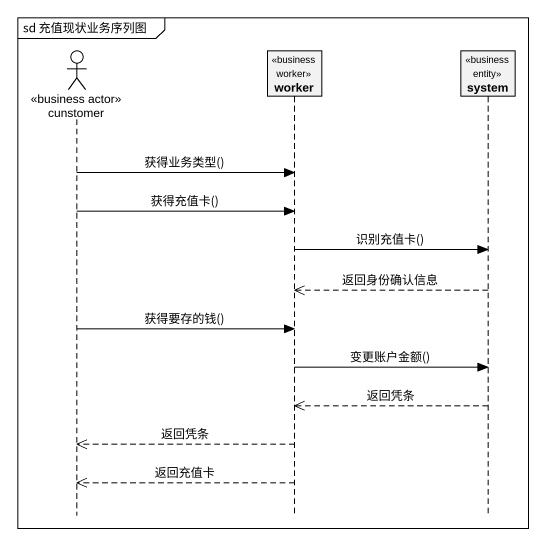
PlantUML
@startuml
mainframe sd 充值现状业务序列图
hide footbox
actor cunstomer <<business actor>>
participant worker <<business worker>>
participant system <<business entity>>

cunstomer -> worker : 获得业务类型()
cunstomer -> worker : 获得充值卡()
worker -> system : 识别充值卡()
system -->> worker : 返回身份确认信息
cunstomer -> worker : 获得要存的钱()
worker -> system : 变更账户金额()
system -->> worker : 返回凭条
worker -->> cunstomer : 返回凭条
worker -->> cunstomer : 返回充值卡
@enduml
